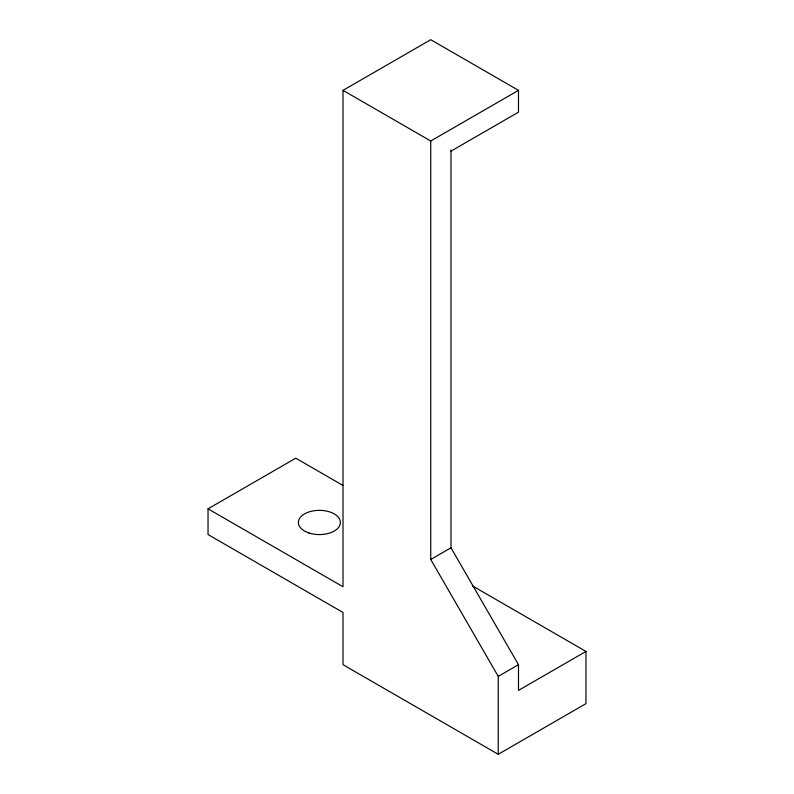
<?xml version="1.0" encoding="UTF-8"?>
<svg xmlns="http://www.w3.org/2000/svg" width="794" height="794" viewBox="0 0 794 794"><rect width="100%" height="100%" fill="white"/><g stroke="black" fill="none" stroke-linecap="round" stroke-linejoin="round"><path stroke-width="1.19" d="M472.41 585.873L585.962 651.437L585.962 703.643L498.235 754.3L343.008 664.687L343.008 612.472L208.038 534.541L208.038 508.825L343.008 586.756L343.008 90.357L430.745 39.7L518.482 90.357L518.482 112.172L450.992 151.138M343.008 90.357L430.745 141.004L518.482 90.357M208.038 508.825L295.765 458.178L342.899 485.392M498.235 754.3L498.235 676.369L430.745 559.482L450.992 547.791L518.482 664.687L518.482 690.403L585.962 651.437M498.235 676.369L518.482 664.687M450.992 149.987L450.992 548.743M430.745 141.004L430.745 559.482M308.886 532.963A21.001 12.118 0 0 0 340.388 522.462A21.001 12.118 0 0 0 308.886 511.971A21.001 12.118 0 0 0 308.886 532.963"/></g></svg>
